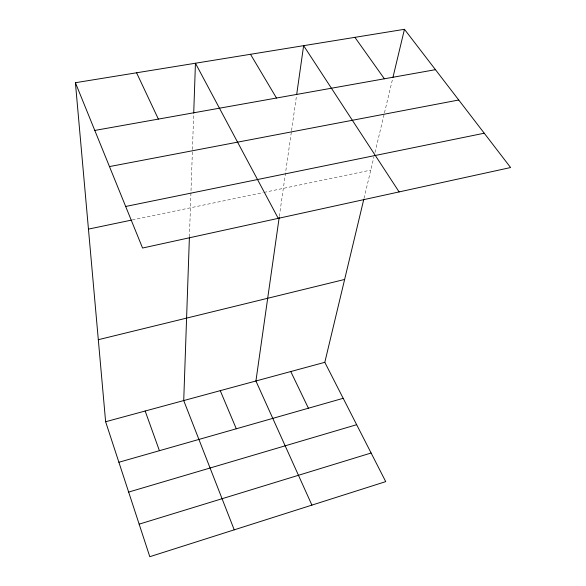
<?xml version="1.0" encoding="UTF-8"?>
<svg xmlns="http://www.w3.org/2000/svg" width="586" height="586" viewBox="0 0 586 586"><rect width="100%" height="100%" fill="white"/><g stroke="black" fill="none" stroke-linecap="round" stroke-linejoin="round"><path stroke-width="0.44" stroke-dasharray="2.93 2.2" d="M189.417 236.861L192.42 150.368M192.45 149.452L193.68 114.028M279.339 216.373L291.418 131.52M291.542 130.619L296.428 96.287M364.023 198.368L373.941 156.88M374.996 152.477L384.262 113.735M384.467 112.856L392.752 78.238M132.231 219.962L263.099 192.604M263.978 192.42L370.784 170.094"/><path stroke-width="0.88" d="M189.381 237.77L183.726 400.568L234.232 529.832M193.717 113.127L195.446 63.229L278.24 218.358M279.214 217.281L255.921 380.995L311.913 505.11M296.684 94.478L303.629 45.664L399.117 191.915M75.404 82.714L142.559 248.032L510.596 167.537L404.45 29.3L75.404 82.714L105.626 421.737L149.804 556.7L385.72 481.626L324.812 362.316L363.811 199.255M392.964 77.345L404.45 29.3M139.153 524.155L371.106 453.007M128.656 492.072L356.654 424.696M118.892 462.251L343.184 398.304M105.626 421.737L324.812 362.316M98.316 339.704L344.627 279.456M88.457 229.111L131.337 220.146M125.682 206.47L484.241 133.212M109.472 166.585L458.743 100.001M94.793 130.436L435.457 69.675M354.911 37.343L384.379 78.788M250.508 54.293L276.482 98.03M290.766 371.546L308.404 408.215M136.575 72.781L158.374 119.097M220.248 390.664L236.297 428.776M145.167 411.02L159.414 450.693"/></g></svg>
